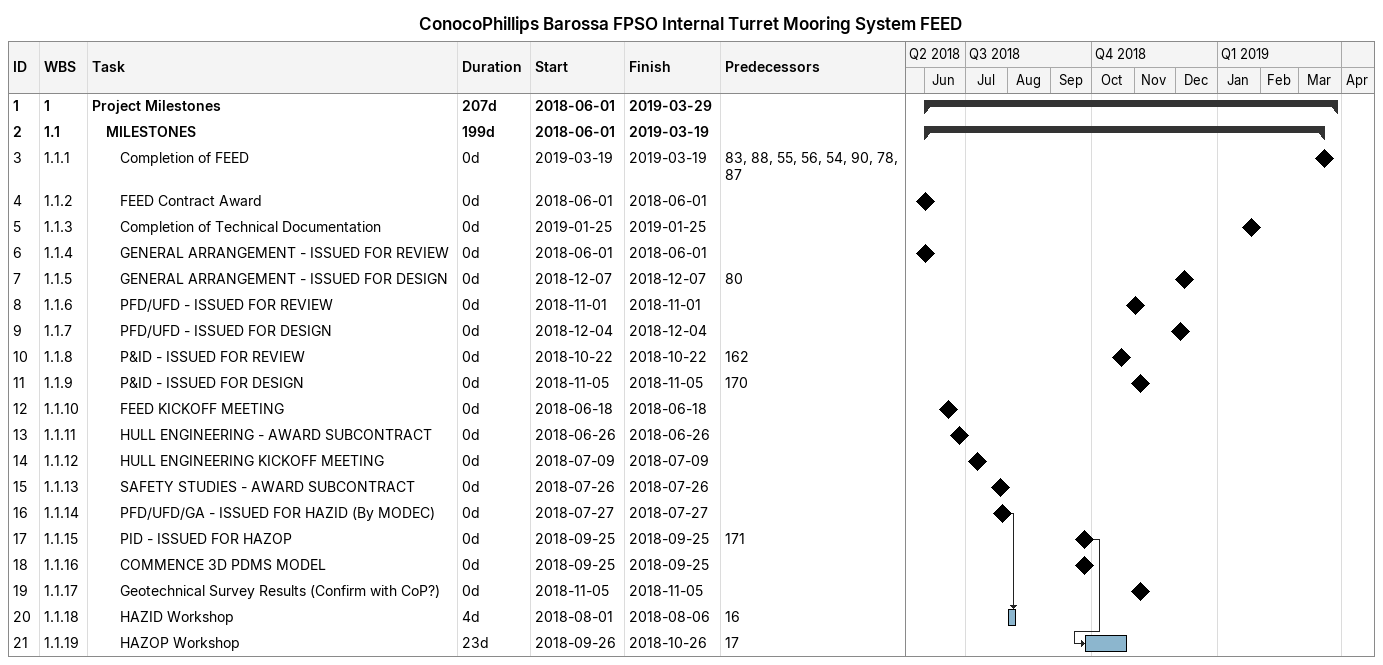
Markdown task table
ConocoPhillips Barossa FPSO Internal Turret Mooring System FEED

| ID | WBS | Task | Duration | Start | Finish | Predecessors |
|---|---|---|---|---|---|---|
| 1 | 1 | **Project Milestones** | 207d | 2018-06-01 | 2019-03-29 |  |
| 2 | 1.1 | **MILESTONES** | 199d | 2018-06-01 | 2019-03-19 |  |
| 3 | 1.1.1 | Completion of FEED | 0d | 2019-03-19 | 2019-03-19 | 83, 88, 55, 56, 54, 90, 78, 87 |
| 4 | 1.1.2 | FEED Contract Award | 0d | 2018-06-01 | 2018-06-01 |  |
| 5 | 1.1.3 | Completion of Technical Documentation | 0d | 2019-01-25 | 2019-01-25 |  |
| 6 | 1.1.4 | GENERAL ARRANGEMENT - ISSUED FOR REVIEW | 0d | 2018-06-01 | 2018-06-01 |  |
| 7 | 1.1.5 | GENERAL ARRANGEMENT - ISSUED FOR DESIGN | 0d | 2018-12-07 | 2018-12-07 | 80 |
| 8 | 1.1.6 | PFD/UFD - ISSUED FOR REVIEW | 0d | 2018-11-01 | 2018-11-01 |  |
| 9 | 1.1.7 | PFD/UFD - ISSUED FOR DESIGN | 0d | 2018-12-04 | 2018-12-04 |  |
| 10 | 1.1.8 | P&ID - ISSUED FOR REVIEW | 0d | 2018-10-22 | 2018-10-22 | 162 |
| 11 | 1.1.9 | P&ID - ISSUED FOR DESIGN | 0d | 2018-11-05 | 2018-11-05 | 170 |
| 12 | 1.1.10 | FEED KICKOFF MEETING | 0d | 2018-06-18 | 2018-06-18 |  |
| 13 | 1.1.11 | HULL ENGINEERING - AWARD SUBCONTRACT | 0d | 2018-06-26 | 2018-06-26 |  |
| 14 | 1.1.12 | HULL ENGINEERING KICKOFF MEETING | 0d | 2018-07-09 | 2018-07-09 |  |
| 15 | 1.1.13 | SAFETY STUDIES - AWARD SUBCONTRACT | 0d | 2018-07-26 | 2018-07-26 |  |
| 16 | 1.1.14 | PFD/UFD/GA - ISSUED FOR HAZID (By MODEC) | 0d | 2018-07-27 | 2018-07-27 |  |
| 17 | 1.1.15 | PID - ISSUED FOR HAZOP | 0d | 2018-09-25 | 2018-09-25 | 171 |
| 18 | 1.1.16 | COMMENCE 3D PDMS MODEL | 0d | 2018-09-25 | 2018-09-25 |  |
| 19 | 1.1.17 | Geotechnical Survey Results (Confirm with CoP?) | 0d | 2018-11-05 | 2018-11-05 |  |
| 20 | 1.1.18 | HAZID Workshop | 4d | 2018-08-01 | 2018-08-06 | 16 |
| 21 | 1.1.19 | HAZOP Workshop | 23d | 2018-09-26 | 2018-10-26 | 17 |
